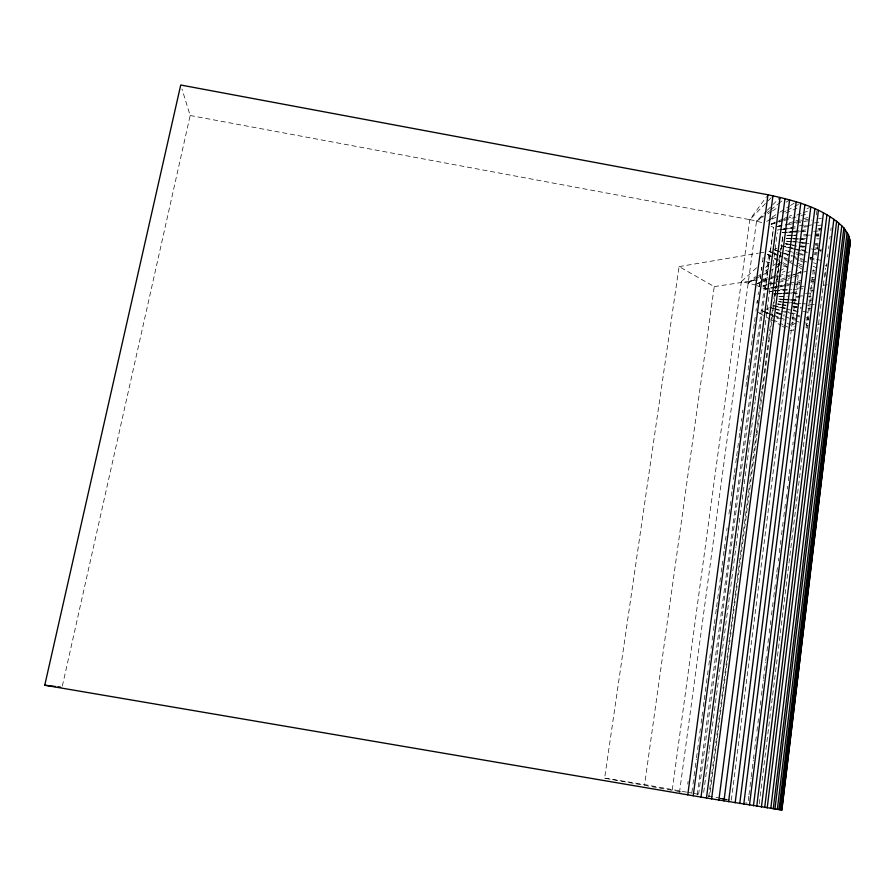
<?xml version="1.0" encoding="UTF-8"?>
<svg xmlns="http://www.w3.org/2000/svg" width="895" height="895" viewBox="0 0 895 895"><rect width="100%" height="100%" fill="white"/><g stroke="black" fill="none" stroke-linecap="round" stroke-linejoin="round"><path stroke-width="0.67" stroke-dasharray="4.47 3.36" d="M759.228 803.855L789.748 556.847M789.916 555.459L813.242 366.726M813.41 365.339L815.468 348.692M815.647 347.305L825.414 268.198M825.201 276.208L825.716 272.069M826.398 266.542L826.734 263.779M827.584 256.876L827.931 254.113M828.613 248.586L828.949 245.823M829.799 238.92L830.146 236.157M830.828 230.641L831.164 227.878M813.342 269.798L806.059 327.894L809.651 327.033M748.791 796.27L747.929 803.195L745.68 802.781M748.97 794.883L749.831 787.969M750.01 786.582L751.05 778.281M751.218 776.894L752.091 769.98M752.259 768.592L753.299 760.291M753.478 758.904L753.993 754.753M754.686 749.216L755.548 742.291M755.727 740.915L756.241 736.753M756.935 731.226L757.808 724.301M757.975 722.914L758.501 718.763M759.184 713.225L760.056 706.312M760.224 704.924L760.75 700.774M761.444 695.236L762.137 689.698M762.305 688.322L763.346 680.01M763.513 678.634L764.386 671.709M764.554 670.321L765.594 662.02M765.773 660.633L766.288 656.482M766.981 650.945L767.854 644.031M768.022 642.644L768.536 638.493M769.23 632.955L770.103 626.03M770.271 624.654L770.796 620.503M771.49 614.966L772.351 608.041M772.53 606.653L773.045 602.503M773.739 596.965L775.294 584.513M775.987 578.975L776.681 573.438M776.86 572.062L777.554 566.524M778.247 560.986L778.583 558.223M779.276 552.685L780.149 545.76M780.317 544.373L780.843 540.222M781.536 534.684L782.398 527.77M782.577 526.383L783.091 522.232M783.785 516.695L784.646 509.781M784.825 508.394L785.34 504.243M786.034 498.705L786.56 494.555M787.253 489.017L787.6 486.242M788.294 480.716L788.976 475.178M789.155 473.791L789.849 468.253M790.542 462.715L790.889 459.952M791.583 454.414L792.097 450.263M792.791 444.725L793.138 441.962M793.831 436.424L794.346 432.274M795.04 426.736L795.386 423.961M796.08 418.435L796.606 414.273M797.3 408.746L797.646 405.972M798.329 400.434L798.855 396.284M799.548 390.746L799.895 387.982M800.589 382.445L801.45 375.52M801.629 374.144L802.144 369.993M802.837 364.455L803.184 361.681M803.878 356.154L804.392 351.992M805.086 346.466L805.433 343.691M806.126 338.153L806.652 334.003M807.346 328.465L807.693 325.702M808.375 320.164L808.901 316.013M809.595 310.475L809.941 307.712M810.635 302.174L811.15 298.024M811.843 292.486L812.19 289.711M812.884 284.174L813.398 280.023M814.092 274.485L814.439 271.722M817.538 248.743L817.873 246.013M819.753 231.044L820.088 228.326M820.793 251.741L821.129 249.023M810.758 259.953L811.094 257.223M816.419 214.934L816.934 210.84M731.338 800.175L798.463 273.769L800.935 273.288M799.548 284.811L799.895 282.07M698.615 794.368L773.537 227.487A46.182 17.385 5.8 0 0 771.154 226.267M703.694 792.355L709.164 750.804M709.343 749.417L735.936 547.214M736.115 545.827L747.224 461.35M747.403 459.963L750.502 436.413M750.681 435.026L755.056 401.788M755.235 400.412L762.887 342.237M763.066 340.85L763.972 333.924M764.162 332.548L771.803 274.373M771.882 273.747L772.967 265.558M773.079 264.685L777.274 232.778M708.728 797.031L737.156 579.557M737.335 578.17L749.462 485.358M749.652 483.982L756.163 434.109M756.342 432.721L757.248 425.796M757.427 424.409L761.779 391.171M761.958 389.784L763.95 374.546M764.129 373.159L768.481 339.921M768.66 338.534L770.651 323.296M770.83 321.909L780.429 248.441M774.925 296.48L782.89 235.486L709.679 796.08M755.962 311.192L756.32 308.451M757.058 302.969L757.416 300.228M758.154 294.735L758.512 291.994M759.24 286.512L759.609 283.771M760.336 278.289L760.705 275.548M761.432 270.066L761.802 267.325M762.529 261.832L763.077 257.726L762.518 261.944M691.891 792.467L692.808 785.541M692.999 784.154L693.916 777.229M694.095 775.842L695.023 768.917M695.202 767.53L696.31 759.217M696.5 757.83L697.418 750.905M697.608 749.518L698.525 742.593M698.715 741.217L699.633 734.28M699.812 732.904L700.371 728.743M701.109 723.205L701.848 717.667M702.027 716.28L702.586 712.118M703.325 706.58L704.063 701.042M704.242 699.655L705.17 692.73M705.349 691.343L706.267 684.418M706.457 683.03L707.374 676.105M707.565 674.718L708.113 670.568M708.851 665.03L709.59 659.492M709.78 658.105L710.328 653.943M711.066 648.405L711.435 645.631M712.174 640.093L712.722 635.942M713.46 630.393L714.199 624.855M714.389 623.468L714.937 619.318M715.676 613.78L716.414 608.231M716.604 606.855L717.521 599.918M717.7 598.542L718.629 591.617M718.808 590.23L719.737 583.305M719.916 581.918L720.475 577.756M721.213 572.218L721.952 566.68M722.131 565.293L722.679 561.143M723.417 555.594L724.156 550.056M724.346 548.669L725.263 541.743M725.453 540.356L726.002 536.206M726.74 530.668L727.109 527.893M728.955 514.043L729.872 507.118M730.063 505.731L730.611 501.58M731.349 496.031L732.088 490.494M732.278 489.106L732.826 484.956M733.564 479.418L734.303 473.869M734.482 472.493L735.041 468.331M735.779 462.793L736.518 457.255M736.697 455.868L737.625 448.943M737.804 447.556L738.364 443.394M739.102 437.856L739.829 432.319M740.02 430.931L740.568 426.781M741.306 421.232L741.675 418.468M742.414 412.931L742.783 410.156M744.629 396.306L744.998 393.531M745.915 386.606L746.654 381.069M746.844 379.681L747.392 375.531M748.13 369.982L748.869 364.444M749.059 363.057L749.976 356.132M750.167 354.744L750.715 350.594M751.453 345.056L752.192 339.507M752.371 338.131L752.93 333.969M753.668 328.431L754.407 322.894M754.586 321.506L755.145 317.345M756.98 303.494L757.349 300.731M759.195 286.87L759.564 284.107M760.303 278.569L760.672 275.794M761.41 270.256L761.779 267.482M697.194 794.849L769.152 251.103L772.944 252.714M783.214 286.355L765.393 289.119L773.537 227.487M679.473 792.612L756.543 221.143L766.333 211.265M687.752 784.087L688.121 781.313M672.246 789.972L749.764 219.667L766.623 196.609M686.622 792.142L644.613 784.591L714.255 286.624L679.092 266.609L604.628 778.147L675.378 790.9M62.359 685.973L190.165 115.5L181.965 88.985M190.165 115.5L749.764 219.667L767.149 201.822M768.111 200.827L772.944 195.871M767.306 210.28L771.736 205.816M772.687 204.854L779.332 198.142M756.543 267.762L741.34 281.634A46.596 15.584 6.3 0 1 754.574 284.856L759.363 282.216M755.302 279.106L748.186 283.1L755.38 276.644M765.661 267.426L769.778 263.745M763.111 215.93L756.543 221.143L763.413 216.735M767.16 212.708L769.678 210.717M770.774 209.844L777.777 204.273M778.426 203.758L783.08 200.055M748.186 283.1L757.349 276.689M758.49 275.884L760.784 274.284M765.359 271.084L768.794 268.679M773.381 265.468L775.674 263.868M767.944 213.827L771.434 211.578M772.508 210.896L776.021 208.636M786.19 202.102L789.614 199.898M772.061 217.149L779.03 212.73M780.104 212.048L789.289 206.219M790.442 205.492L795.196 202.471M756.488 278.446L768.346 271.789M769.532 271.129L774.264 268.466M775.45 267.806L779.008 265.804M760.549 281.556L767.72 277.595M779.668 270.984L786.839 267.012L782.856 265.893M768.984 219.79L775.126 216.579M782.431 212.775L786.157 210.828M787.32 210.224L793.518 206.991M794.659 206.398L798.418 204.429M757.114 283.715L762.182 281.433M763.457 280.862L767.261 279.15M772.329 276.857L777.397 274.575M782.476 272.281L785.004 271.14M766.691 221.322L770.517 219.667M771.781 219.118L778.158 216.366M785.799 213.066L798.553 207.539M771.132 224.018L777.531 221.278M778.807 220.741L782.655 219.085M783.919 218.548L787.768 216.903M789.043 216.355L791.605 215.259M806.966 208.692L809.527 207.595M825.156 265.904L827.193 265.043M757.125 283.916L759.687 282.977M760.963 282.496L767.339 280.135M768.615 279.665L772.441 278.255M773.716 277.774L777.542 276.365M778.818 275.884L785.206 273.523M786.481 273.053L790.307 271.644M762.92 285.952L766.769 284.543M768.044 284.073L771.893 282.675M780.854 279.385L784.702 277.987M785.978 277.517L789.826 276.108M791.102 275.638L801.349 271.89L797.792 270.603M771.143 224.197L775.003 222.821M776.278 222.374L780.149 220.998M781.413 220.539L785.295 219.163M786.548 218.716L791.728 216.881M796.818 215.069L802.021 213.211M803.24 212.775L808.453 210.929M817.896 324.617L820.95 323.531M763.01 286.087L769.633 284.095M770.953 283.704L774.925 282.507M776.256 282.104L780.227 280.918M781.548 280.515L786.839 278.927M788.171 278.524L792.142 277.327M793.462 276.935L800.085 274.944M771.188 224.343L777.755 222.407M779.03 222.027L783.002 220.852M784.255 220.483L800.052 215.829M801.249 215.471L807.928 213.502M777.464 226.345L784.042 224.421M789.245 222.9L794.547 221.356M795.789 220.998L810.188 216.791M812.403 270.972L814.618 270.335M763.055 286.221L765.751 285.561M771.143 284.241L788.652 279.934M762.976 287.977A46.596 15.584 6.3 0 1 765.393 289.119L776.189 286.501M777.531 286.165L782.935 284.856M784.277 284.532L788.327 283.547M789.681 283.212L804.515 279.609M811.262 277.965L813.958 277.316M777.52 226.536L784.221 224.925M785.497 224.623L796.237 222.049M797.456 221.747L812.257 218.201M765.393 289.119L779.075 286.434M780.451 286.165L785.922 285.091M787.298 284.823L795.51 283.212M796.874 282.943L799.615 282.406M810.568 280.247L816.039 279.173M777.632 226.692L787.264 224.824M788.551 224.578L811.955 220.036M818.578 218.749L821.565 218.179M781.749 229.265L777.632 230.049L781.771 229.579M783.091 229.008L798.206 226.111M799.459 225.864L803.688 225.059M814.461 222.989L820.144 221.904M797.501 273.165L801.115 272.472L797.389 270.447M803.788 271.957L806.462 271.431M679.092 266.609L758.345 253.173M759.71 252.938L763.804 252.245M784.579 286.143L792.813 284.867M794.178 284.655L799.66 283.804M810.635 282.104L813.376 281.679M790.162 330.624L793.787 330.065L788.909 327.626M714.255 286.624L759.81 279.665M761.186 279.453L784.658 275.873M786.034 275.66L798.463 273.769M772.295 291.088L787.365 288.772M799.694 286.892L803.799 286.255M780.362 229.646L795.487 227.364M803.721 226.122L806.462 225.708M807.648 225.529L811.743 224.902M787.376 289.432L769.555 291.501L791.762 289.667M796.975 288.313L801.081 287.832M823.02 285.281L827.137 284.8M783.069 229.444L795.577 228.012M803.855 227.073L810.758 226.301M817.661 225.518L824.563 224.734M782.152 232.588L793.25 231.346M794.547 231.201L805.735 229.948M817.952 228.583L820.704 228.27M793.149 289.544L802.86 288.749M809.796 288.168L812.571 287.944M772.754 293.974L775.518 293.75M776.905 293.638L782.443 293.191M783.83 293.079L799.056 291.837M810.132 290.931L812.906 290.707M790.52 231.984L782.152 232.633L793.283 232.174M791.751 231.894L805.824 230.798M817.806 229.881L820.547 229.668M774.119 293.907L778.225 293.705M779.601 293.627L785.072 293.359M786.437 293.28L794.659 292.866M794.48 232.129L805.791 231.615M813.667 231.268L819.149 231.022M787.041 235.295L795.454 234.937M803.665 234.568L807.816 234.389M816.128 234.031L819.171 233.897M776.86 293.884L782.331 293.773M783.696 293.739L791.907 293.571M793.272 293.538L797.378 293.448M805.589 293.269L811.06 293.157M779.109 296.402L787.466 296.223M798.62 295.999L802.793 295.909M795.442 235.687L787.018 235.553L795.331 235.318M806.395 235.172L810.546 235.128M816.072 235.049L818.835 235.016M787.074 235.43L795.442 235.318M816.341 235.049L819.126 235.016M779.097 296.514L786.056 296.558M795.8 296.625L799.973 296.659M808.33 296.715L811.116 296.737M803.531 235.832L807.659 235.9M816.352 236.045L819.138 236.09M786.694 238.26L792.176 238.361M793.541 238.383L806.16 238.607M816.833 238.797L819.574 238.842M779.042 296.625L781.794 296.715M795.543 297.174L802.412 297.408M778.762 299.053L781.503 299.143M782.868 299.198L797.926 299.713M808.867 300.082L811.608 300.183M786.683 238.338L789.479 238.473M790.8 238.529L806.048 239.245M784.311 299.456L778.784 299.12L781.536 299.433M785.687 299.545L796.729 300.205M786.683 238.417L792.209 238.842M793.507 238.931L804.594 239.77M793.529 241.594L808.923 242.758M815.446 243.25L818.187 243.462M782.912 299.545L796.662 300.731M781.525 301.816L778.795 301.581L784.244 302.264M782.901 301.939L800.701 303.472M802.065 303.584L814.394 304.647M786.671 241.158L789.401 241.437M790.766 241.583L808.834 243.462M815.334 244.145L818.064 244.424M785.609 302.409L800.622 304.087M786.66 241.236L792.109 241.952M801.651 243.227L808.655 244.156M815.278 245.029L818.265 245.431M785.609 243.753L791.068 244.48M800.633 245.756L805.041 246.338M815.658 247.758L818.399 248.116M778.807 301.727L781.548 302.096M782.924 302.286L787.052 302.857M793.921 303.797L800.79 304.736M807.67 305.676L810.411 306.056M780.485 304.345L777.755 303.964L783.282 304.949M781.85 304.535L785.955 305.094M792.791 306.034L801.003 307.164M807.838 308.104L810.568 308.473M720.408 798.429L729.973 799.962M604.628 778.147L644.613 784.591M720.229 798.463L727.02 799.559M720.296 798.575L724.368 799.235M788.372 244.29L785.597 243.832L791.079 244.984M789.692 244.503L793.876 245.185M800.622 246.27L804.874 246.964M815.636 248.709L821.375 249.649M792.925 306.515L801.193 307.869M722.903 799.045L726.964 799.705M687.975 792.377L692.036 793.115M693.39 793.362L698.816 794.335M708.303 796.035L727.277 799.448M676.732 791.146L682.18 792.131M777.755 304.121L780.507 304.636M781.872 304.904L785.989 305.687M792.858 306.985L801.092 308.562M785.239 307.992L772.956 305.654A46.596 15.584 6.3 0 0 775.014 303.595M802.994 311.37L808.465 312.411M792.388 245.23L803.397 247.356M811.418 248.899L821.185 250.779M793.048 248.083L780.787 245.722A46.182 17.385 5.8 0 0 782.286 244.19M801.081 249.638L808.028 250.969M814.618 252.245L817.314 252.759M766.03 261.799L769.61 262.559M785.195 308.327L772.956 305.654L785.004 308.641M793.362 310.106L796.08 310.699M792.981 248.463L780.787 245.722L795.454 249.515M794.257 248.743L807.894 251.808M814.472 253.285L817.169 253.889M786.347 308.976L799.75 312.299M769.924 307.466L773.929 308.462M775.26 308.797L779.265 309.782M784.602 311.113L795.275 313.753M796.337 252.603L800.32 253.632M800.745 253.732L803.453 254.437M796.695 249.828L807.447 252.603M813.935 254.281L816.777 255.019M771.266 307.846L776.659 309.357M788.763 312.747L799.526 315.756M806.25 317.635L808.946 318.385M776.804 264.193L780.194 265.144M788.394 250.936L792.455 252.133M800.376 254.46L803.151 255.276M809.83 257.234L815.177 258.812M816.509 259.203L820.525 260.378M775.159 309.122L780.395 310.766M781.704 311.18L785.631 312.411M796.091 315.711L800.018 316.942M806.563 319L809.181 319.828M776.446 312.299L784.277 314.749M792.097 317.21L796.013 318.43M785.508 250.399L794.57 253.419M795.868 253.844L802.412 256.026M810.098 258.588L815.39 260.356M775.159 250.052L783.125 252.703M784.423 253.14L789.759 254.907M791.046 255.332L799.056 257.995M800.309 258.409L804.359 259.763M813.544 262.806L816.195 263.689M776.412 312.679L784.221 315.432M792.019 318.184L798.519 320.466M805.019 322.759L807.614 323.677M773.839 249.615L776.412 250.578M784.121 253.475L791.862 256.395M793.115 256.854L802.155 260.255M803.397 260.713L807.245 262.168M763.882 311.27L772.832 314.805M774.108 315.308L779.221 317.322M780.496 317.826L784.333 319.336M791.997 322.357L798.396 324.874M766.019 309.021L768.581 310.028M776.267 313.071L783.953 316.114M785.228 316.617L794.189 320.164M795.476 320.667L799.313 322.189M805.724 324.728L808.286 325.735M774.209 253.24L778.001 254.851M779.254 255.377L783.047 256.988M784.311 257.514L791.885 260.725M798.195 263.387L801.987 264.998M775.104 250.152L778.907 251.775M780.16 252.3L787.757 255.534M795.342 258.744L799.145 260.367M800.41 260.904L804.202 262.515M813.063 266.274L816.855 267.885M761.321 310.263L765.102 311.941M766.355 312.5L775.159 316.405M776.424 316.964L783.964 320.309M791.516 323.654L794.033 324.773M771.635 252.289L775.361 254.079M784.031 258.23L786.537 259.427M787.745 260.009L791.504 261.81M798.899 265.356L805.153 268.343M757.181 311.796L763.278 314.839M773.045 319.716L782.812 324.583M784.031 325.198L787.689 327.022M763.771 311.494L768.648 313.944M769.868 314.548L778.415 318.833M786.951 323.117L794.279 326.787M767.407 254.191L773.437 257.458M774.6 258.096L781.861 262.034M782.991 262.649L789.077 265.938M769.152 251.103L772.765 253.072M773.951 253.721L777.576 255.69M784.747 259.606L788.405 261.597M789.547 262.213L793.227 264.215M794.335 264.83L798.038 266.844M799.134 267.448L805.131 270.715M759.497 313.205L765.393 316.55M766.579 317.222L770.114 319.235M771.289 319.907L780.731 325.265M781.906 325.937L785.441 327.939M767.272 254.393L773.045 257.984M774.209 258.7L777.665 260.859M778.829 261.575L782.286 263.723M783.449 264.439L789.222 268.03M769.029 307.88A46.596 15.584 6.3 0 1 767.071 308.663M756.969 285.639A46.596 15.584 6.3 0 1 759.262 286.467M776.849 248.295A46.182 17.385 5.8 0 1 774.891 249.19M749.764 219.667A46.182 17.385 5.8 0 1 761.645 222.587"/><path stroke-width="1.34" d="M770.774 808.498L841.781 225.92M773.246 808.879L843.862 227.856C823.78 207.797 794.872 200.603 767.977 194.774L180.734 85.014L44.75 685.212L706.457 798.016L781.816 809.986L850.25 241.292L848.404 234.635L843.862 227.856M774.936 809.114L845.193 229.847M777.319 809.449L847.084 232.678M778.974 809.684L848.404 234.635M779.813 809.774L848.941 236.593M780.999 809.897L849.713 239.368M781.816 809.986L849.679 245.845M761.432 807.055L833.849 219.275M764.688 807.57L836.668 221.154M767.205 807.961L838.783 223.123M749.473 805.142L823.445 212.932M753.445 805.791L826.946 214.677M756.745 806.317L829.799 216.579M849.456 247.691L850.25 241.292M735.164 802.804L810.78 207.058M739.762 803.565L814.886 208.636M743.767 804.213L818.422 210.415M723.954 800.958L800.779 203.21M728.586 801.719L804.907 204.798M711.581 798.877L789.614 199.898M718.864 800.096L796.192 201.845M701.02 797.098L780.037 197.437M706.457 798.016L784.993 198.533M687.763 794.849L767.977 194.774M693.222 795.778L772.944 195.871M44.75 685.212L55.401 686.51M58.063 686.845L60.726 687.17M780.999 809.606L781.816 809.796"/></g></svg>
